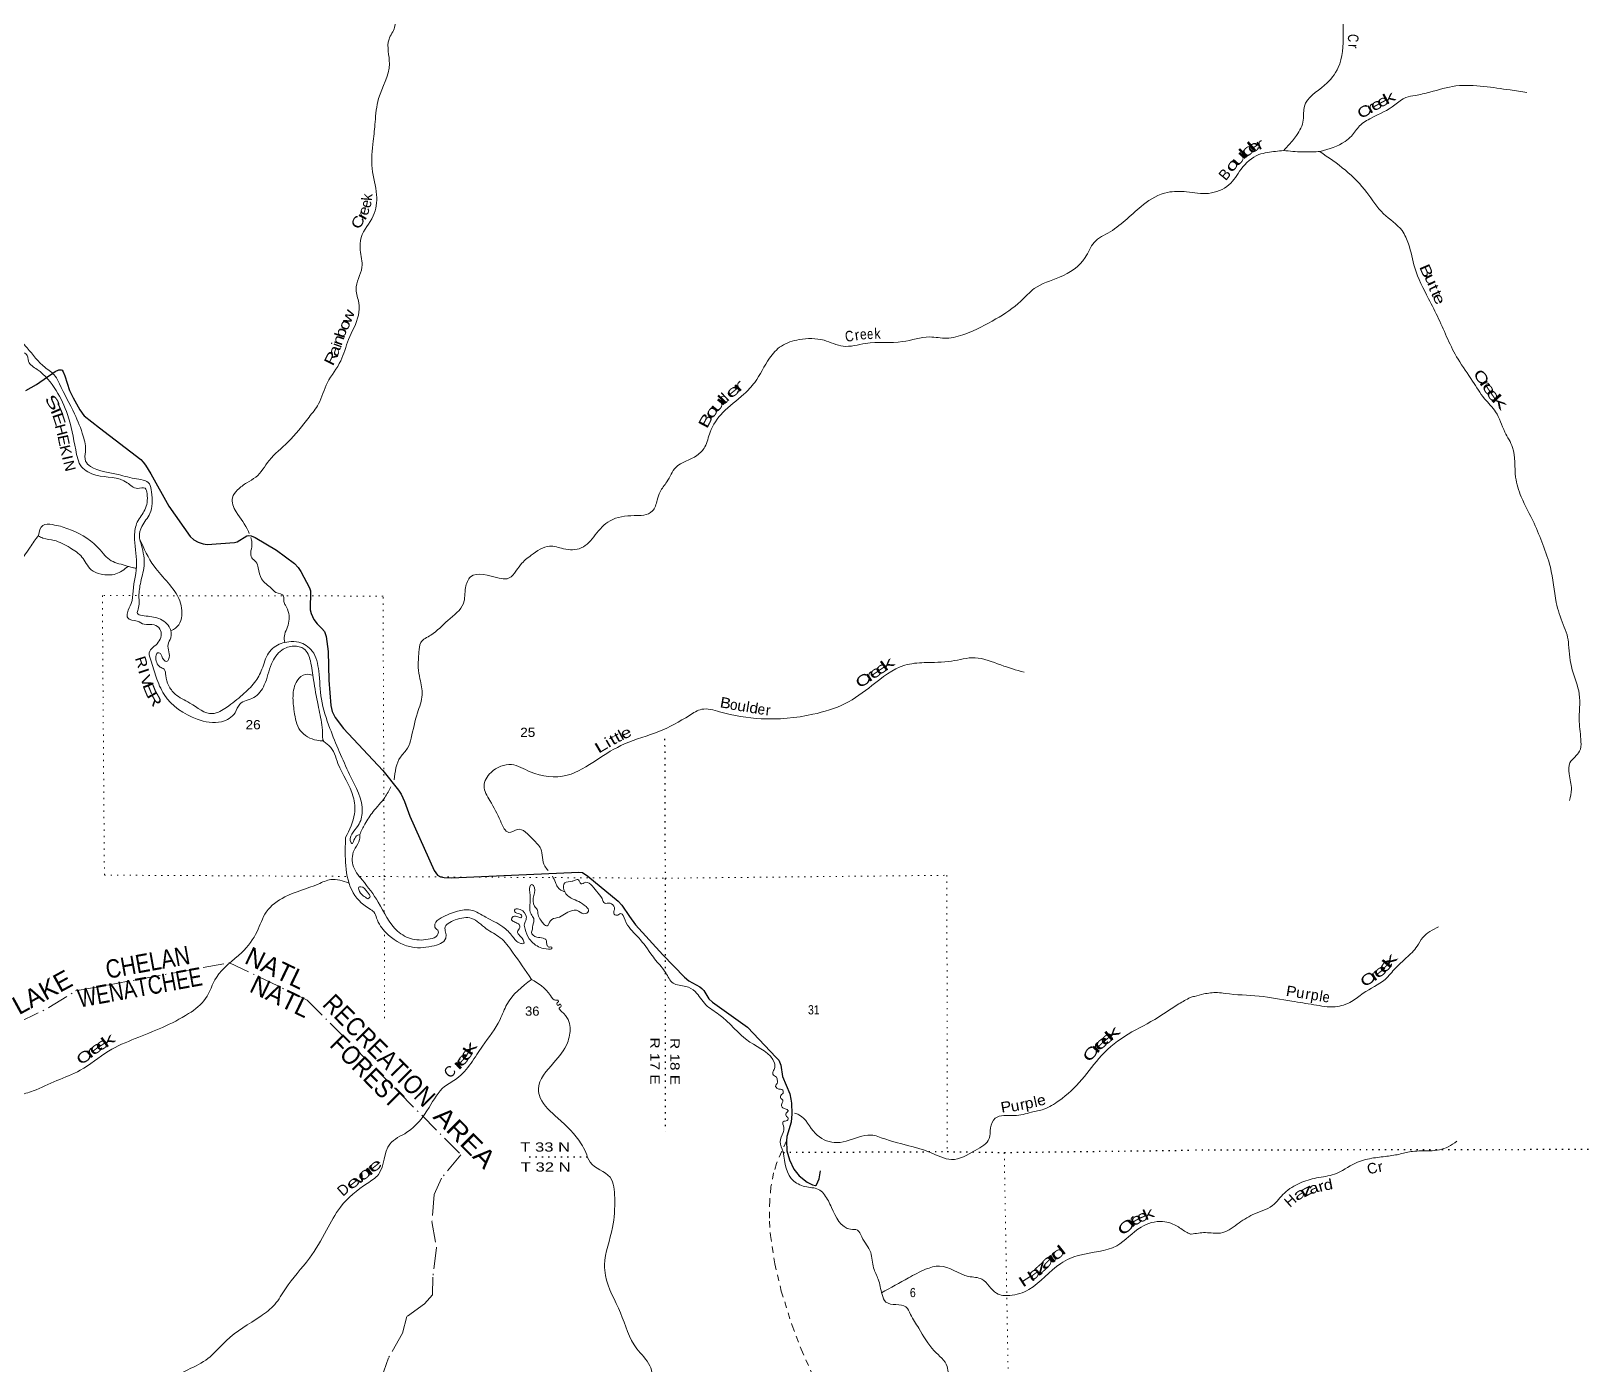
# Model space of a CAD drawing. Header units: feet. Extents: x 0 to 246606, y 183576 to 368785.
# Drawn here: x 69986 to 99509, y 293372 to 318692 of the extents above; entities that cross this region are included whole.
import ezdxf
from ezdxf.enums import TextEntityAlignment as Align

# ---------------------------------------------------------------- set-up
doc = ezdxf.new("R2010")
doc.units = ezdxf.units.FT
doc.header["$LTSCALE"] = 80
for name, pattern in [('DOT_DASHED', [7.7, 5, -1.2, 0.3, -1.2]), ('DOTTED', [1.5, 0.3, -1.2]), ('SHORT_DASHED', [2.7, 1.5, -1.2])]:
    doc.linetypes.add(name, pattern=pattern)
for name, color, linetype, lineweight in [('29', 7, 'Continuous', 25), ('33', 7, 'SHORT_DASHED', 13), ('39', 7, 'Continuous', 13), ('41', 7, 'Continuous', 13), ('44', 7, 'DOT_DASHED', 13), ('6', 7, 'DOTTED', 25), ('7', 7, 'DOTTED', 13)]:
    doc.layers.add(name, color=color, linetype=linetype, lineweight=lineweight)

msp = doc.modelspace()

# ---------------------------------------------------------------- linework, layer by layer
at = {"layer": '29'}
msp.add_lwpolyline([(69883.5, 311869.48), (70085.95, 311985.49), (70440.56, 312229.33), (70510.12, 312258.77), (70556.97, 312264.25), (70576.43, 312252.35), (70593.55, 312226.66), (70623.83, 312145.74), (70717.55, 311868.19), (70786.07, 311732.22), (70910.14, 311501.05), (70941.15, 311456.1), (70968.8, 311422.27), (70996.77, 311389.75), (71287.54, 311160.11), (72068.04, 310562.06), (72116.6, 310510.02), (72157.25, 310452.23), (72262.23, 310289.11), (72600.67, 309674.43), (73009.26, 309100.44), (73076, 309037.4), (73157.29, 308992.45), (73255.69, 308956.06), (73329.5, 308949.12), (73848.22, 308981.75), (73902.05, 308998.74), (74082.42, 309110.59), (74117.75, 309118.74), (74166.95, 309110.17), (74241.33, 309079.26), (74646.39, 308839.76), (74989.2, 308585.8), (75058.97, 308506.57), (75108.17, 308433.79), (75275.02, 308123.43), (75291.03, 308067.63), (75287.86, 307708.18), (75303.05, 307636.47), (75355.24, 307519.82), (75417.28, 307442.76), (75509.26, 307352.86), (75555.84, 307293.33), (75588.41, 307198.75), (75629.92, 306914.92), (75640.46, 306368.89), (75678.82, 305889.51), (75704.99, 305773.21), (75760.61, 305661.9), (75915.96, 305453.59), (76665.23, 304653.85), (76960.65, 304283.45), (77011.99, 304206.4), (77075.89, 304067.78), (77179.66, 303790.29), (77636.58, 302757.14), (77702.94, 302669.55), (77762.83, 302635.3), (77827.01, 302626.74), (77970.82, 302620.01), (80388.07, 302724.48), (80456, 302716.64), (80559.23, 302650.9), (81136.24, 302172.97), (81202.87, 302098.41), (81348.56, 301881.61), (81461.83, 301725.08), (81982.95, 301155.77), (82391.92, 300730.3), (82477.59, 300662.88), (82685.11, 300549.2), (82723.49, 300520.53), (82759.85, 300477.73), (82852.96, 300322.45), (82926.7, 300255.12), (83586.97, 299784.58), (84135.31, 299210.58), (84182.37, 299154.93), (84223.34, 299062.78), (84254.47, 298847.34), (84390.63, 298517.64), (84413.4, 298414.33), (84424.1, 298341.55), (84428.38, 298140.35), (84417.22, 297977.75), (84338.54, 297707.98), (84328.4, 297624.6), (84338.54, 297434), (84384.32, 297262.21), (84471.16, 297087.24), (84568.59, 296958.98), (84719.3, 296843.23), (84824.59, 296793.19), (84881.87, 296779.02), (84896.96, 296787.56), (84950.69, 296904.74), (84972.11, 297055.99)], dxfattribs=at)
at = {"layer": '33'}
msp.add_lwpolyline([(84328.4, 297624.6), (84140.67, 297196.41), (84085.05, 297016.61), (84033.72, 296751.19), (84012.02, 296492.33), (84003.77, 296100.5), (84027.1, 295831.47), (84105.94, 295291.88), (84230.52, 294773.43), (84435.87, 294118.48), (84607.76, 293668.56), (84932.66, 292938.94), (92078.99, 280707.67)], dxfattribs=at)
at = {"layer": '39'}
msp.add_line((84356.85, 298199.23), (84371.94, 298193.48), dxfattribs=at)
for points in [[(76759.57, 321580.05), (76582.55, 321404.26), (76626.05, 321083.74), (76590.22, 320800.33), (76589.52, 320592.23), (76575.8, 320315.24), (76703.85, 319757.69), (76799.19, 319225.88), (76889.39, 318762.67), (76781.98, 318536.69), (76789.43, 318072.15), (76584.04, 317410.25), (76518.48, 316966.76), (76483.91, 316604.58), (76460.01, 316080.95), (76546.72, 315583.34), (76482.5, 315182.29), (76254.86, 314774.58), (76236.51, 314533.88), (76267.96, 314209.12), (76155.62, 313787.1), (76208.15, 313533.4), (76201.78, 313300.96), (76013.42, 312835.3), (75866.45, 312432.92), (75612.67, 312018.73), (75441.5, 311613.94), (75263.84, 311362.59), (74861.64, 310887.43), (74507.83, 310542.33), (74250.47, 310225.05), (74082.59, 310119.32), (73907.15, 309981.14), (73810.58, 309834.13), (73879.48, 309566.54), (74113.57, 309194.54), (74129.15, 309157.24)], [(94322.11, 321646.81), (94437.03, 321165.13), (94547.82, 320733.75), (94653.4, 320393.3), (94747.07, 319876.77), (94810.23, 319529.73), (94885.3, 319043.29), (94900.72, 318630.94), (94805.59, 318000.81), (94544.76, 317663.87), (94163.29, 317264.74), (94142.36, 317003.6), (94016.55, 316712.84), (93851.13, 316512.58), (93775.15, 316425.96)], [(61279.78, 318691.84), (61542.7, 318487.51), (61658.23, 318081.27), (61690.22, 317849.46), (61906.84, 317560.01), (62137.54, 317525.33), (62391.93, 317398.11), (62751.47, 317260.46), (62950.73, 317298.01), (63194.01, 317485.76), (63478.99, 317591.36), (63834.41, 317584.96), (64043.35, 317396.39), (64240.76, 317046.02), (64339.87, 316908.22), (64643.55, 316729.26), (64881.76, 316603.8), (65186.05, 316386.47), (65414.75, 316099.23), (65717.15, 315873.78), (66111.27, 315845.78), (66290.41, 315878.97), (66354.29, 315924.44), (66463.66, 315901.96), (66816.87, 315529.85), (66889.8, 315262.33), (67039.76, 315101.1), (67343.44, 314922.14), (67931.36, 314642.7), (68234.25, 314386.96), (68538.03, 313949.42), (68679.5, 313814.31), (68858.11, 313754.56), (69005.34, 313637.73), (69460.1, 313101.6), (69668.85, 312925.16), (69911.03, 312678.54), (70250.11, 312306.21), (70442.52, 312141.62), (70523.01, 311997.18), (70810.25, 311426.88), (70975.58, 311002.69), (71018.69, 310706.41), (71019.53, 310528.64), (71113.99, 310429.15), (71606.93, 310281.52), (71949.45, 310198.14), (72231.64, 310099.64), (72272.52, 309942.72), (72242.77, 309532.13), (72087.21, 309287.2), (72041.78, 309098.58), (72067.95, 308977.79), (72134.78, 308586.94), (72067.76, 308234.33), (72033.79, 307961.05), (72019.51, 307718.39), (72004.69, 307635.32), (72092.09, 307598.35), (72375.47, 307552.4), (72610.32, 307384.45), (72637.91, 307174.79), (72587.45, 307048.72), (72601.79, 306909.56), (72598.04, 306766.06), (72556.3, 306724.98), (72465.84, 306826.56), (72440.81, 306876.66), (72386.09, 306889.93), (72356.89, 306822.79), (72370.88, 306705.84), (72436.86, 306620.03), (72512.21, 306578.82), (72542.41, 306458.09), (72595.85, 306273.08), (72721.66, 306107.43), (73000.98, 305936.16), (73430.18, 305734.97), (73698.79, 305854.45), (73999.79, 306093.64), (74230.22, 306327.66), (74369.53, 306578.39), (74495.86, 306883.46), (74603.07, 306996.3), (74877.99, 307099.71), (75069.92, 307090.68), (75324.96, 306923.06), (75448.15, 306543.21), (75499.12, 306008.67), (75659.4, 305455.68), (76030.77, 304580.82)], [(61283.93, 318557.13), (61405.23, 318499.44), (61490.93, 318316.97), (61477.33, 318031.9), (61555.54, 317812.95), (61862.39, 317436.06), (62042.89, 317384.41), (62171.68, 317410.73), (62209.08, 317344.66), (62274.96, 317264.91), (62506.34, 317187.82), (62945.12, 317144.38), (63352.87, 317399.43), (63567.59, 317479.65), (63885.73, 317405.98), (64073.48, 317154.45), (64222.71, 316787.14), (64501.73, 316508.79), (64742.36, 316484.38), (64967.59, 316413.26), (65288.47, 316042.65), (65493.11, 315744.92), (65738.43, 315680.18), (66232.39, 315720.45), (66469.47, 315665.68), (66669.59, 315398.18), (66757.46, 315080.4), (67074.99, 314792.57), (67435.81, 314701.4), (67719.52, 314507.98), (68143.27, 314143.07), (68451.75, 313790.45), (68717.61, 313703.81), (68838.5, 313592.62), (69076.93, 313327.77), (69277.21, 313050.17), (69600.8, 312762.44), (69770.91, 312603.56), (69827.62, 312592.35), (69898.94, 312551.07), (69926.25, 312484.84), (69939.43, 312418.38), (70099.28, 312269.44), (70461.14, 311868.97), (70678.31, 311412.06), (70832.36, 310743.82), (70944.52, 310422.38), (71217.59, 310263.13), (71811.42, 310119.15), (72006.96, 310011.18), (72152.27, 310013.52), (72188.24, 309911.06), (72144.75, 309601.26), (72003.07, 309372.72), (71950.8, 309107.22), (71989.37, 308590.66), (71923.15, 308062.31), (71888.59, 307825.38), (71814.68, 307650.45), (71820.27, 307553.57), (72000.97, 307489.81), (72133.13, 307431.32), (72325.1, 307420.27), (72431.34, 307341.17), (72401.05, 307090.17), (72230.62, 306891.47), (72257.07, 306752.49), (72361.19, 306428.91), (72513.87, 306098.02), (73139.15, 305629.28), (73602.21, 305582.18), (73859.92, 305751.99), (73950.13, 305917.08), (74068.11, 305987.67), (74214.64, 306040.53), (74414.7, 306280.12), (74549.63, 306678.26), (74747.28, 306942.05), (74976.23, 307016.44), (75166.82, 306964.96), (75289.63, 306734.61), (75349.89, 306375.97), (75434.3, 305896.51), (75506.93, 305521.91), (75520.19, 305324.14), (75527.61, 305239.41), (75640.43, 305128.09), (75813.42, 304789.45), (76104.17, 304157.75), (76127.55, 303832.86), (75957.1, 303383.64)], [(94463.78, 316404.98), (94936.98, 316596.96), (95055.08, 316699.56), (95212.51, 316891.63), (95433.23, 317042.02), (95883.43, 317290.34), (96092.11, 317432.49), (96265.69, 317471.06), (96548.26, 317533.25), (97040.63, 317650.65), (97569.04, 317641.09), (98069.84, 317574.56), (98388.21, 317527.48)], [(91927.63, 315642.73), (92344.64, 315611.99), (92731.17, 315774.57), (92962.19, 316068.67), (93298.64, 316347.92), (93462.1, 316386.37), (93767.22, 316426.59)], [(93767.22, 316426.59), (94119.77, 316398.65), (94316.1, 316399.09), (94463.78, 316404.98)], [(94454.29, 316404.6), (94941.97, 316051.01), (95348.15, 315629.39), (95667.08, 315224.88), (96017.33, 314903.68), (96142.03, 314650.44), (96259.15, 314198.91), (96521.73, 313611.69), (96710.81, 313231.84), (97080.96, 312463.96), (97357.55, 312046.79), (97584.47, 311713.93), (97794.12, 311465.8), (97971.13, 311079.73), (98116.53, 310790.34), (98174.4, 310224.83), (98280.39, 309852.03), (98525.69, 309349.53), (98690.79, 308945.12), (98833.91, 308518.18), (98945.78, 307846.16), (99076.63, 307429.18), (99152.06, 307229.92), (99180.73, 307046.25), (99247.57, 306569.83), (99383.04, 306108.42), (99381.68, 305584.63), (99414.95, 305200.81), (99388.93, 305020.5), (99205.49, 304803.84), (99189.98, 304593.32), (99234.25, 304298.62), (99196.53, 304083.79)], [(91927.63, 315642.73), (91565.98, 315631), (91105.4, 315397.33), (90473.7, 314882.1), (90170.09, 314679.23), (90001.09, 314391.66), (89514.45, 314020.18), (89033.4, 313804.36), (88778.85, 313563.89), (88305.79, 313226.98), (87718.87, 312940.77), (87368.85, 312862.41), (87049.51, 312885.55), (86534.12, 312796.45), (85832.11, 312762.94), (85404.97, 312709.6), (85041.78, 312822.95), (84573.22, 312835.62), (84231.98, 312712.95), (84007.54, 312483.07), (83726.22, 312023.99), (83519.88, 311798.44), (83119.68, 311450.58), (82879.34, 311079.03), (82778.86, 310798.62), (82630.05, 310636.63), (82225.88, 310409.92), (82056.71, 310132.44), (81928.44, 309948.55), (81874.49, 309788.09), (81784.92, 309582.6), (81618.63, 309503.16), (81435.06, 309494.14), (80978.34, 309397.9), (80698.03, 309126.72), (80433.49, 308880.04), (80092.52, 308866.47), (79831.32, 308914.79), (79480.81, 308741.47), (79281.8, 308562.51), (79023.63, 308295.72), (78874.08, 308305.44), (78330.61, 308331.04), (78234.95, 308127.48), (78195.38, 307825.82), (77899.7, 307505.91), (77577.11, 307227.98), (77385.62, 307083.49), (77350.19, 306901.09), (77338.74, 306607.97), (77370.4, 306396.35), (77411.59, 306093.98), (77322.24, 305749.1), (77202.73, 305270.4), (77135.1, 305081.43), (77000.55, 304911.58), (76878.76, 304478.33)], [(61988.1, 299280.04), (61896.19, 299597.76), (61842.2, 299817.1), (62000.36, 300025.71), (62285.39, 300379.8), (62431.81, 300691.26), (62703.24, 301138.06), (63057.77, 301563.98), (63439.2, 302075.17), (63655.17, 302203.9), (64015.35, 302403.64), (64448.64, 302828.81), (64820.45, 303184.29), (65133.64, 303544.89), (65444.91, 303899.4), (65772.81, 304223.88), (66201, 304840.88), (66471.02, 305124.02), (66952.22, 305582.28), (67491.88, 305920.26), (68134.15, 306280.1), (68687.97, 306616.29), (69000.37, 306900.11), (69064.16, 307202.15), (69163.58, 307674.47), (69443.73, 307955.75), (69608.14, 308277.6), (69965.66, 308895.49), (70125.64, 309116.25)], [(71827.66, 308529.56), (71594.9, 308388.35), (71314.36, 308383.83), (71125.27, 308467.66), (70951.84, 308707.3), (70724.93, 308883.46), (70423.89, 309024.07), (70211.19, 309069.14), (70121.37, 309110.36)], [(70125.64, 309116.25), (70207.33, 309309.48), (70392.85, 309322.57), (70680.75, 309246.39), (71235.26, 308909.85), (71360.65, 308770.45), (71473.47, 308659.13), (71772.01, 308548.78), (71914, 308506.61), (71978.76, 308498.02)], [(72053.17, 309043.21), (72321.37, 308533.37), (72808.35, 307876.54), (72826.45, 307503.09), (72729.86, 307358.09), (72640.68, 307312.53)], [(74155.29, 309078.16), (74179.57, 308981.46), (74176.17, 308690.48), (74252.04, 308616.96), (74298.32, 308500.53), (74362.21, 308293.47), (74548.86, 308110.61), (74632.8, 308037.21), (74781.34, 307964.85), (74784.98, 307863.89), (74814.4, 307791.64), (74879.46, 307637.12), (74839.73, 307345.57), (74795.44, 307211.52), (74801.52, 307084.34)], [(79804.99, 302760.02), (79741.04, 302838.44), (79663.04, 303170.53), (79523.01, 303342.02), (79213.05, 303535.01), (79054.42, 303481.96), (78970.53, 303551.32), (78897.49, 303699.64), (78697.52, 304084.31), (78586.08, 304361.31), (78719.2, 304620.03), (79106.47, 304767.67), (79463.99, 304629.99), (80163.55, 304564.47), (80722.15, 304854.27), (81256.24, 305161.86), (81906.58, 305396.57), (82487.12, 305702.89), (82721.48, 305817.77), (83059.38, 305770.68), (83850.87, 305637.96), (84830.66, 305722.41), (85441.11, 305926.17), (85952.45, 306267.74), (86574.11, 306653.51), (86946.79, 306703.95), (87461.13, 306732.42), (87910.3, 306796.22), (88399.04, 306658.62), (88839.32, 306522.26)], [(75334.81, 306463.9), (75196.8, 306480.58), (75039.27, 306358.85), (74959.16, 306066.65), (74981.99, 305776.1), (75096.78, 305416.32), (75410.68, 305229.45), (75535.33, 305218.24)], [(76030.77, 304580.82), (76274.34, 303869.57), (76195.7, 303611.73), (76063.68, 303284.35), (76076.01, 303270.4), (76115.41, 303331.64), (76190.58, 303427.81), (76226.71, 303440.51)], [(76819.06, 304346.96), (76701.98, 304143.12), (76482.19, 303874.93), (76324.49, 303638.05), (76226.67, 303439.12)], [(75957.1, 303383.64), (75956.52, 302916.96), (76074.02, 302387.52), (76406.76, 302033.27), (76496.6, 301970.07), (76546.95, 301851.68), (76727.01, 301575.78), (77175.38, 301312.28), (77597.2, 301319.07), (77859.24, 301470.76), (77861.81, 301561.71), (77844.11, 301658.4), (78039.38, 301819.12), (78349.81, 301848.36), (78627.5, 301652.82), (78894.72, 301481.36), (79127.19, 301210.34), (79488.82, 300690.89)], [(76226.71, 303440.51), (76224.17, 303347.54), (76138.02, 303180.49), (76086.02, 303024.09), (76094.6, 302866.65), (76272.84, 302578.6), (76578.42, 302155.22), (76944.57, 301605.55), (77229.62, 301454.57), (77566.68, 301459.99), (77694.81, 301526.7), (77715.72, 301607.85), (77664.35, 301663.59), (77653.03, 301740.18), (77774.27, 301859.3), (78085.16, 301985.52), (78337.19, 302005.74), (78622.02, 301868.9), (78945.88, 301690.27), (79128.52, 301505.32), (79282.03, 301374.45), (79342.58, 301375.43), (79327.41, 301439.83), (79247.05, 301541.57), (79220, 301591.64), (79265.12, 301673.18), (79262.33, 301721.62), (79211.26, 301759.18), (79133.91, 301798.34), (79107.35, 301818.12), (79142.64, 301883.34), (79225.52, 301876.59), (79298.31, 301869.68), (79297.7, 301908.05), (79212.28, 301947.08), (79167.29, 301982.72), (79176.74, 302023.28), (79223.03, 302032.11), (79380.41, 301911.4), (79385.81, 301826.64), (79352.8, 301745.3), (79366.49, 301646.53), (79446.2, 301459.92), (79650.69, 301297.55), (79812.7, 301265.82), (79875.08, 301278.94), (79872.67, 301303.14), (79830.32, 301300.44), (79787.45, 301330.06), (79761.38, 301444.79), (79706.4, 301474.21), (79589.02, 301492.53), (79486.61, 301583.81), (79498.1, 301622.38), (79512.79, 301713.53), (79530.84, 301847.15), (79479.08, 301927.13), (79458.29, 302090.44), (79454.18, 302346.94), (79470.24, 302478.52), (79492.21, 302493.01), (79524.86, 302471.32), (79531.88, 302285.57), (79545.31, 302077.7), (79592.67, 302019.87), (79612.49, 301917.16), (79662.54, 301816.95), (79718.24, 301743.1), (79787.48, 301705.82), (79846.47, 301803.75), (79982.81, 301862.51), (80247.18, 301994.04), (80343.96, 302001.65), (80480.26, 301937.18), (80570.37, 301983.07), (80524.54, 302071.23), (80243.33, 302234.38), (80101.54, 302389.68), (80117.59, 302521.26), (80260.44, 302551.84), (80316.66, 302570.93), (80383.1, 302582.1), (80406.05, 302536), (80444.95, 302502.28), (80488.99, 302525.21), (80723.75, 302363.33), (80826.91, 302225.59), (80880.84, 302135.55), (80979.74, 302137.14), (81061.83, 302053.61), (81058.67, 301999.01)], [(80132.52, 302346.83), (79981.55, 302444.32), (79943.79, 302532.6), (79884.89, 302648.95)], [(76018.34, 302520.03), (75679.2, 302585.21), (75438.3, 302500.53), (74806.3, 302256.01), (74451.54, 301969.49), (74277.81, 301599.01), (73985.39, 301202.38), (73504.44, 300727.96), (73298.91, 300326.67), (72976.44, 300040.66), (71964.53, 299567.81), (71457.62, 299327.32), (70918.35, 298965.1), (70473.33, 298768.04), (70024.25, 298572.93), (69748.75, 298505.87), (69316.7, 298507), (68972.99, 298287.33), (68465.3, 297970.06), (68301.93, 297834.1), (68115.55, 297623.01), (67641.6, 297467.91), (67082.07, 297361.94), (66930.5, 297371.62), (66807.22, 297379.74), (66656.14, 297359.13), (66461.71, 297523.68), (66203.66, 297501.35), (66074.15, 297268.95), (65922.21, 297050.34), (65865.69, 297049.43)], [(76378.43, 302221.6), (76291.8, 302277.89), (76207.14, 302395.72), (76208.47, 302438.17), (76246.66, 302448.89), (76371.43, 302347.86), (76419.4, 302251.66), (76379.54, 302221.6)], [(81058.67, 301999.01), (81051.47, 301944.35), (81104.56, 301906.81), (81182.79, 301938.38), (81263.51, 301814.42), (81488.3, 301519.04), (81754.2, 301177.85), (81851.17, 301048.1), (82036.57, 300816.73), (82175.01, 300618.95), (82418.27, 300556.2), (82595.48, 300458.03), (82797.52, 300208.92), (83042.5, 300026.83), (83632.79, 299501.52), (84099.07, 299100.37), (84108.48, 299017.69), (84077.35, 298944.46), (84072.17, 298889.83), (84137.66, 298834.32), (84156.93, 298765.94), (84149.67, 298715.31), (84124.04, 298676.52), (84159.33, 298616.48), (84258.71, 298587.77), (84263.65, 298531.28), (84214.1, 298473.92), (84224.91, 298429.65), (84261.79, 298395.9), (84246.42, 298347.16), (84241.5, 298276.38), (84286.52, 298238.72), (84351.55, 298211.48), (84354.06, 298181.22), (84320.27, 298148.35), (84331.33, 298087.92), (84357.92, 298066.12), (84342.11, 298013.76), (84266.98, 297991.66), (84280.23, 297876.7), (84266.98, 297783.86), (84209.52, 297607.01), (84266.21, 297417.48)], [(96711.37, 301688.59), (96412.38, 301486.66), (96303.2, 301319.46), (96097.58, 301096.46), (95893.58, 300905.83), (95695.95, 300691.01), (95280.36, 300426.95), (95059.72, 300270.49), (94747.26, 300171.53), (94341.96, 300208.92), (93926.16, 300276.51), (93303.54, 300371.85), (92661.25, 300422.45), (92511.26, 300438.77), (92252.51, 300413.28), (92074.96, 300368.59), (91994.93, 300347.63)], [(79488.82, 300690.89), (79019.99, 300216.67), (78891.35, 299929.75), (78558.29, 299423.37), (78339.38, 299100.65), (78071.51, 298809.46), (77837.76, 298656.2), (77545.31, 298261.59), (77122.9, 297788.11), (76797.41, 297564.69), (76582.55, 296989.5), (76369.28, 296818.39), (75859.69, 296367.76), (75594.19, 295929.13), (75269.62, 295396.63), (74814.62, 294815.55), (74613.45, 294519.38), (74346.53, 294294.88), (73689.77, 293831.78), (73385.79, 293525.87), (73021.86, 293307.89), (72457.82, 292979.62), (72221.76, 292719.25), (71971.25, 292478.85), (71631.54, 292261.26), (71446.9, 291941.11), (71121.61, 291202.52), (70976.14, 290957.75), (70444.87, 290474.44), (70195.82, 290268.41), (69961.7, 289886.86), (69720.4, 289575.9), (69503.22, 289396.64), (69176.28, 289264.11), (68882.18, 289097.76), (68476.45, 288842.74), (68353.02, 288608.42), (67951.11, 287989.82), (67737.83, 287693.45), (67305.59, 287328.92), (66974.47, 286953.88), (66769.24, 286784.92)], [(79488.82, 300690.89), (79847.04, 300383.52), (79945.38, 300294.19), (79987.77, 300294.87), (80001.78, 300277.91), (79968.63, 300233.7), (79995.41, 300196), (80025.26, 300222.74), (80052.15, 300182.77), (80014.38, 300145.8), (80059.82, 300081.88), (80222.21, 299775.4), (80168.34, 299483.61), (79913.91, 299109.81), (79621.15, 298608.12), (79654.05, 298445.01), (79989.35, 298056.45), (80431.23, 297568.6), (80516.6, 297406.33), (80600.31, 297221.82), (80978.43, 296932.94), (81067.46, 296542.45), (81028.03, 295980.18), (80875.92, 295268.63), (80893.22, 295070.92), (81177.16, 294360.32), (81486.92, 293676.39), (81736.35, 293355.15), (81767.33, 293185.94), (81742.68, 293086.55), (81867.72, 292716.84), (81889.69, 292606.08), (82013.63, 292430.29), (82109.64, 292108.59), (82396.61, 291838.46), (82643.46, 291426.25), (82942.61, 291277.53), (83240.39, 290963.12), (83404.43, 290678.88), (83469.42, 290403.15), (83491.35, 290239)], [(84482.54, 298151.36), (84565, 298119.96), (84877.52, 297767.4), (85237.64, 297593.39), (85461.31, 297619.21), (85933.86, 297735.91), (86195.49, 297661.33), (87057.57, 297406.5), (87463.5, 297271.62), (87914.96, 297444.54), (88177.81, 297671), (88202.89, 297869.38), (88292.79, 298054.67), (88655.37, 298104.95), (88979.41, 298166.73), (89214.67, 298225.06), (89502.78, 298387.28), (89938.47, 298788.23), (90310.69, 299244.74), (90818.97, 299650.91), (91391.21, 299971.23), (91780.8, 300225.99), (91994.93, 300347.63)], [(92016.48, 295851.78), (92284.4, 295883.74), (92571.93, 295875.21), (92885.55, 296040.92), (93184.78, 296224.66), (93555.02, 296395.12), (93784.71, 296634.61), (94077.79, 296824.33), (94394.33, 296921.32), (94733.46, 296992.31), (95133.54, 297203.59), (95442.06, 297294.42), (95731.01, 297332.42), (95985.49, 297376.05), (96217.62, 297425.47), (96547.42, 297435.67), (96894.59, 297510.8), (97059.19, 297618.02)], [(84266.21, 297417.48), (84466.07, 296861.77), (84714.15, 296750.61), (84963.44, 296689.97), (85053.73, 296598.49), (85184.74, 296360.19), (85546.67, 295947.82), (85676.16, 295929.7), (85758.97, 295801.73), (85929.27, 295505.48), (85982.4, 295213.39), (86070.64, 294998.65), (86143.89, 294710.93), (86218.92, 294564.66), (86597.89, 294473.78), (86684.96, 294331.74), (86840.61, 294067.57), (87134.18, 293637.94), (87381.17, 293342.92), (87405.95, 293056.44), (87490.77, 292803.25), (87670.27, 292436.44), (87848.39, 292281.72), (88093.07, 292004.84), (88178.44, 291842.57), (88358.68, 291681.83), (88602.91, 291433.23), (88833.82, 291133.91), (89190.25, 290812.36), (89440.82, 290545.68), (89584.82, 290253.04), (89718.67, 289711.74), (89720.59, 289340.05), (89832.41, 288913.55), (89848.63, 288657.24), (89710.62, 288325.72), (89626.19, 288051.63), (89752.36, 287611.22), (89981.32, 287307.82), (90318.07, 287206.17), (90636.77, 287223.42), (90775.6, 287126.66), (91097.03, 286721.72), (91184.46, 286557.46), (91222.74, 286184.33), (91181.45, 285989.72), (91247.23, 285790.78), (91424.01, 285593.62), (91403.29, 285375.09)], [(86135.01, 294742.25), (86645.59, 295024.06), (86972.05, 295186.89), (87237.56, 295247.73), (87785.77, 295052.5), (88040.98, 295000.04), (88319.85, 294731.79), (88568.84, 294689.33), (88930.42, 294802.22), (89536.17, 295298.85), (89897.04, 295456.17), (90600.75, 295635.17), (91063.46, 295988.08), (91471.59, 296093.64), (91769.99, 295991.36), (91959.64, 295873.2), (92016.48, 295851.78)], [(102175.92, 295109.77), (101852.51, 294759.9), (101472.65, 294235.41), (101242, 294070.74), (101049.87, 293900.48), (100684.82, 293483.36), (100386.82, 293046.86), (100194.96, 292698.64), (99928.79, 292305), (99614.78, 291854.14), (99427.3, 291637.43), (99154.17, 291470.2), (98769.22, 291184.28), (98661.32, 290918.01), (98401.89, 290629.61), (98154.74, 290489), (97926.99, 290413.34), (97693.25, 290331.55), (97373.18, 290351.8), (97116.89, 290291.97), (96492.48, 290211.34), (96228.26, 290139.28), (96001.75, 290124.3), (95782.9, 290143.81), (95635.87, 290087.36), (95378.33, 289966.84), (95070.85, 289795.14), (94917.46, 289760.86), (94644.07, 289771.59), (94440.35, 289716.46), (94195.45, 289715.42), (93955.27, 289661.85), (93737.46, 289600.47), (93548.37, 289666.86), (93330.37, 289619.64), (93171.87, 289510.47), (92835.05, 289417.27), (92503.52, 289384.81), (92254.93, 289355.4), (92039.07, 289298.74)]]:
    msp.add_spline(points, degree=3, dxfattribs=at)
at = {"layer": '44'}
msp.add_lwpolyline([(69758.73, 299881.35), (70325.72, 300153.93), (70830.17, 300472.99), (73755.88, 301005.51), (75230.79, 300295.98), (78148.25, 297361.72), (77776.97, 296919.38), (77637.73, 296604.26), (77597.35, 296093.14), (77684.09, 295592.09), (77615.46, 295034.51), (77605.35, 294703.19), (77456.03, 294533.53), (77123.1, 294291.19), (77036.32, 293972.01), (76771.98, 293503.38), (76227.12, 291931.77)], dxfattribs=at)
at = {"layer": '6'}
for p, q in [((80550.32, 297317.98), (79385.5, 297315.41)), ((109517.26, 297475.92), (92009.08, 297447.77))]:
    msp.add_line(p, q, dxfattribs=at)
for points in [[(82015.85, 305254.89), (82023.95, 302610.51), (82024.23, 297810.39)], [(84270.29, 297406.95), (87382.36, 297421.83), (88464.72, 297404.9), (92009.08, 297447.77)]]:
    msp.add_lwpolyline(points, dxfattribs=at)
at = {"layer": '7'}
msp.add_line((76696.52, 299953.03), (76693.58, 301609.23), dxfattribs=at)
for points in [[(76692.92, 301976.17), (76691.74, 302641.91), (76668.9, 307966.93), (71339.07, 307976.14), (71377.76, 302669.56), (75988.42, 302645.57)], [(76228.17, 302644.32), (76691.74, 302641.91), (82023.95, 302610.51), (87374.94, 302666.29), (87382.36, 297421.83)], [(88464.72, 297404.9), (88559.13, 292022.44), (88567.98, 291470.6)]]:
    msp.add_lwpolyline(points, dxfattribs=at)

# ---------------------------------------------------------------- texts
at = {"layer": '41'}
for s, rotation, width, p in [('C', 267.387, 0.8, (94990.27, 318562.82)), ('e', 28.953, 1.45, (95573.34, 317212.89)), ('e', 28.807, 1.45, (95693.53, 317278.87)), ('k', 28.807, 1.65, (95816.63, 317341.9)), ('C', 31.808, 1.35, (95352.1, 317084.78)), ('r', 28.953, 1.6, (95469.48, 317152.53)), ('d', 41.059, 2.05, (93157.02, 316365.56)), ('e', 31.926, 1.55, (93244.88, 316415.71)), ('r', 24.994, 1.5, (93356.06, 316457.87)), ('o', 56.225, 1.6, (92865.57, 316093.58)), ('u', 48.892, 2, (92982.85, 316213.63)), ('l', 45.41, 1.85, (93076.4, 316304.68)), ('e', 74.482, 1.1, (76398.89, 315256.2)), ('C', 62.788, 1.25, (76278.22, 315021.39)), ('r', 60.788, 1.65, (76359.31, 315147.45)), ('B', 293.141, 1.4, (96388.13, 314102.73)), ('u', 295.043, 1.5, (96479.39, 313933.7)), ('t', 295.043, 1.25, (96533.38, 313780.56)), ('t', 295.043, 1.25, (96583.1, 313673.46)), ('e', 296.463, 1.4, (96633.05, 313567.57)), ('w', 69.249, 1.3, (76094.55, 313244.57)), ('b', 71.795, 1.25, (75959.03, 312938.29)), ('o', 67.249, 1.25, (76025.04, 313078.4)), ('C', 7.558, 0.85, (85535.79, 312802.87)), ('e', 6.193, 0.85, (85797.66, 312839.62)), ('e', 2.557, 0.75, (85921.84, 312845.99)), ('k', 2.557, 0.9, (86061.56, 312852.04)), ('a', 69.583, 1.3, (75835.52, 312591.04)), ('n', 71.288, 1.25, (75910.23, 312796.52)), ('R', 63.524, 1.35, (75772.41, 312438.3)), ('r', 42.125, 2.15, (83482.91, 311882.64)), ('C', 304.631, 1.45, (97437.3, 312072.09)), ('r', 304.136, 1.8, (97521.64, 311947.32)), ('S', 303.623, 1.65, (70315.25, 311589.37)), ('l', 47.18, 1.75, (83184.26, 311632.26)), ('e', 38.913, 1.8, (83367.63, 311783.6)), ('e', 304.43, 1.65, (97592.99, 311845.39)), ('e', 304.43, 1.65, (97672.2, 311727.44)), ('k', 314.013, 2.25, (97797.12, 311588.76)), ('T', 293.2, 1.5, (70370.28, 311440.96)), ('o', 55.509, 1.6, (82982.46, 311410.23)), ('u', 50.227, 1.95, (83088.4, 311538.05)), ('E', 288.478, 1.35, (70422.21, 311294.84)), ('H', 284.694, 1.15, (70460.45, 311097.14)), ('B', 61.956, 1.55, (82881.52, 311253.29)), ('E', 282.029, 1.2, (70506.9, 310902.93)), ('K', 282.791, 1.1, (70546.38, 310714.99)), ('I', 282.791, 1.2, (70579.72, 310571.6)), ('N', 284.274, 1.05, (70620.71, 310414.67)), ('R', 287.238, 1.15, (71988.3, 306683.68)), ('k', 34.965, 1.85, (86298.62, 306597.32)), ('I', 288.435, 1.35, (72031.34, 306510.97)), ('V', 291.421, 1.2, (72088.78, 306321.04)), ('C', 33.973, 1.45, (85837.15, 306286.5)), ('r', 33.973, 1.8, (85962.51, 306370.99)), ('e', 34.141, 1.6, (86066.73, 306441.95)), ('e', 34.141, 1.6, (86182.84, 306520.62)), ('E', 292.089, 1.45, (72144.21, 306158.88)), ('R', 299.908, 1.45, (72245.37, 305960.67)), ('B', 350.221, 1.15, (83156.82, 305840.93)), ('o', 350.221, 0.95, (83314.47, 305806.75)), ('u', 350.221, 1.1, (83463.1, 305782.29)), ('d', 350.741, 1.1, (83694.58, 305744.5)), ('e', 350.741, 0.95, (83839.14, 305720.92)), ('i', 30.375, 1.3, (80985.29, 305101.08)), ('t', 30.3, 1.4, (81078.58, 305155.67)), ('t', 28.701, 1.35, (81166.21, 305203.35)), ('l', 28.701, 1.2, (81233.76, 305239.33)), ('e', 24.974, 1.35, (81321.03, 305280.29)), ('L', 30.375, 1.55, (80858.07, 305030.09)), ('k', 50.22, 2.05, (95855.94, 300981.06)), ('r', 36.229, 1.9, (95549.15, 300691.79)), ('e', 37.578, 1.75, (95656.59, 300772.17)), ('e', 47.366, 1.95, (95774.98, 300889.54)), ('P', 350.978, 1.1, (93900.62, 300364.63)), ('C', 34.534, 1.45, (95421.76, 300612.28)), ('u', 350.978, 1.05, (94072.51, 300337.33)), ('r', 350.809, 1.05, (94216.07, 300314.22)), ('e', 352.18, 0.9, (94564.74, 300258.44)), ('e', 40.823, 1.85, (90471.8, 299500.67)), ('k', 40.705, 2.1, (90579.17, 299588.63)), ('r', 37.8, 1.95, (71167.54, 299229.64)), ('e', 37.8, 1.75, (71273.32, 299311.68)), ('e', 34.701, 1.65, (71378.64, 299379.68)), ('k', 35.478, 1.9, (71501.38, 299453.21)), ('e', 52.637, 1.75, (78329.36, 299218.48)), ('k', 56.627, 1.8, (78401.53, 299324.63)), ('C', 51.37, 1.55, (90180.29, 299221.41)), ('r', 47.586, 2.15, (90285.1, 299336.19)), ('e', 43.539, 2, (90372.03, 299416.37)), ('C', 34.44, 1.45, (71044.35, 299134.82)), ('r', 44.932, 2.25, (78173.49, 299022.07)), ('e', 48.36, 1.9, (78246.68, 299109.49)), ('P', 9.772, 1.15, (88515.23, 298175.19)), ('u', 10.62, 1.1, (88686.26, 298192.14)), ('r', 10.968, 1.1, (88828.75, 298219.02)), ('p', 10.968, 1.1, (88952.42, 298245.98)), ('e', 15.379, 1.1, (89192.43, 298302.68)), ('v', 36.378, 1.8, (76270.26, 296841.48)), ('o', 37.939, 1.75, (76366.01, 296922.36)), ('r', 38.625, 2, (76478.67, 297002.52)), ('e', 38.856, 1.8, (76572.15, 297082.26)), ('r', 11.425, 1.1, (95623.69, 297039.88)), ('e', 37.979, 1.75, (76156.43, 296760.28)), ('z', 27.903, 1.75, (94255.89, 296598.66)), ('a', 18.871, 1.25, (94368.56, 296635.66)), ('r', 15.19, 1.2, (94507.12, 296668.64)), ('d', 11.233, 1.15, (94633.45, 296696.85)), ('a', 32.076, 1.65, (94123.47, 296539)), ('C', 40.876, 1.65, (90834.94, 295916.14)), ('r', 43.527, 2.2, (90952.22, 296028.38)), ('e', 31.06, 1.5, (91015.55, 296052.62)), ('e', 24.725, 1.35, (91119.2, 296102.5)), ('k', 24.087, 1.5, (91241.04, 296152.07)), ('d', 38.343, 1.95, (89543.97, 295422.44)), ('z', 41.781, 2.25, (89220.27, 295149.94)), ('a', 42.964, 2.05, (89334.24, 295262.91)), ('r', 39.158, 2, (89443.4, 295345.81)), ('H', 32.873, 1.55, (88943.6, 294917.69)), ('a', 35.31, 1.75, (89086.78, 295030.04))]:
    msp.add_text(s, height=200, rotation=rotation, dxfattribs=dict(at, width=width)).set_placement(p, align=Align.CENTER)
for s, rotation, p in [('r', 269.76, (94995.73, 318404.28)), ('B', 50.803, (92727.32, 315909.39)), ('k', 85.48, (76464.28, 315531.91)), ('e', 78.774, (76442.07, 315395.5)), ('r', 8.976, (85683.49, 312826.1)), ('i', 70.288, (75879.85, 312699.67)), ('d', 43.913, (83202.65, 311646.99)), ('l', 350.741, (83580.11, 305763.88)), ('r', 354.285, (83972, 305700.72)), ('p', 350.726, (94347.38, 300295.92)), ('l', 350.726, (94464.24, 300273.85)), ('C', 42.136, (78003.47, 298865.89)), ('l', 12.467, (89077.57, 298269.87)), ('C', 14.482, (95475.72, 297008.57)), ('D', 41.436, (75979.57, 296625.43)), ('H', 41.842, (93961.36, 296416.05))]:
    msp.add_text(s, height=200, rotation=rotation, dxfattribs=at).set_placement(p, align=Align.CENTER)
at = {"layer": '44'}
for s, rotation, width, p in [('CHELAN', 10.316, 0.85, (71437.14, 300699.44)), ('WENATCHEE', 10.316, 0.8, (70905.35, 300153.62)), ('RECREATION', 314.836, 0.9, (75498.75, 300198.05)), ('FOREST', 314.836, 0.9, (75638.18, 299428.22)), ('AREA', 314.836, 1.1, (77602.37, 298067.03))]:
    msp.add_text(s, height=350, rotation=rotation, dxfattribs=dict(at, width=width)).set_placement(p)
for s, rotation, p in [('NATL', 334.309, (74017.49, 301007.54)), ('LAKE', 28.676, (69754.73, 300007.43)), ('NATL', 334.309, (74109.49, 300466.75))]:
    msp.add_text(s, height=350, rotation=rotation, dxfattribs=at).set_placement(p)
at = {"layer": '6'}
for s, rotation, width, p in [('R 17 E', 270.003, 1.25, (81744.71, 299586.8)), ('R 18 E', 270.003, 1.25, (82124.13, 299577.98)), ('T 33 N', 0.126, 1.35, (79273.52, 297419.85)), ('T 32 N', 0.126, 1.35, (79283.2, 297040.78))]:
    msp.add_text(s, height=175, rotation=rotation, dxfattribs=dict(at, width=width)).set_placement(p)
at = {"layer": '7'}
for s, width, p in [('26', 1.1, (74058.76, 305438.01)), ('25', 1.1, (79273.67, 305293.61)), ('36', 1.05, (79365.76, 300000.79)), ('31', 0.85, (84737.7, 300025.51)), ('6', 0.85, (86672.95, 294658.28))]:
    msp.add_text(s, height=175, dxfattribs=dict(at, width=width)).set_placement(p)

doc.saveas('drawing.dxf')
